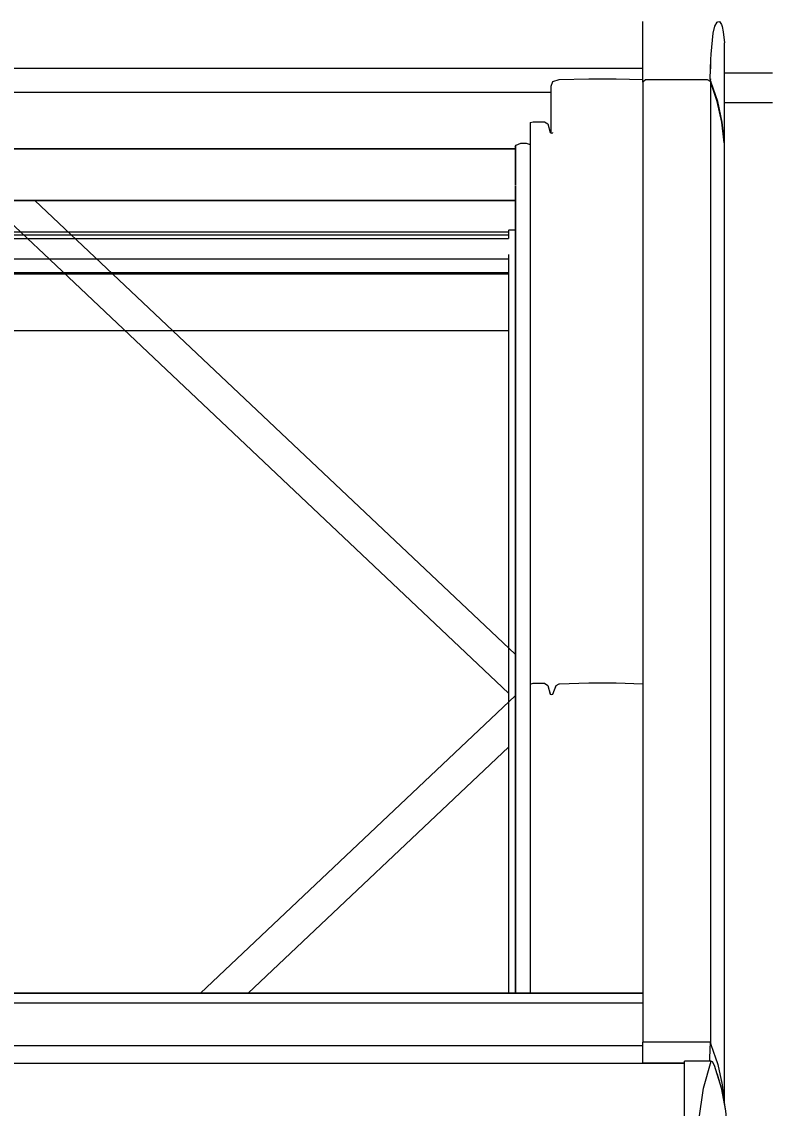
# Model space of a CAD drawing. Header units: metres. Extents: x -208 to 1512, y -277 to 123.
# Drawn here: x 1.495 to 1.939, y -3.63 to -2.984 of the extents above; entities that cross this region are included whole.
import ezdxf

# ---------------------------------------------------------------- set-up
doc = ezdxf.new("R2010")
doc.units = ezdxf.units.M
doc.header["$MEASUREMENT"] = 0
doc.linetypes.add('Wipeout_Contour', pattern=[1, 0, -1])
doc.layers.add('325 Dachfenster', color=7, linetype='Continuous')
doc.layers.add('940 Einreichplan Bemaßung.x', color=7, linetype='Continuous')
doc.styles.add('ERSTELLTER_STIL_4', font='')
doc.styles.get('ERSTELLTER_STIL_4').set_extended_font_data('Eurostile')
doc.dimstyles.new('ERSTELLTER_STIL__3', dxfattribs={"dimtxt": 0.4, "dimasz": 0.304, "dimexe": 0.18, "dimexo": 0.0625, "dimgap": 0, "dimtad": 1, "dimzin": 0, "dimdsep": 46, "dimtxsty": 'ERSTELLTER_STIL_4', "dimblk": 'ARROWHEAD_6', "dimblk1": 'ARROWHEAD_6', "dimblk2": 'ARROWHEAD_6', "dimcen": 0.09, "dimse1": 1, "dimse2": 1, "dimclrd": 256, "dimclre": 256, "dimclrt": 256, "dimazin": 0, "dimtfac": 1, "dimtdec": 4, "dimtmove": 0, "dimatfit": 3, "dimfxl": 1, "dimtolj": 1, "dimtzin": 0, "dimarcsym": 0})

# ---------------------------------------------------------------- blocks, each defined once
blk = doc.blocks.new('*D541')
at = {"layer": '940 Einreichplan Bemaßung.x', "color": 1, "linetype": 'Continuous', "lineweight": 13, "true_color": 0xfb0106}
for p, q in [((2.51628, 0.24174), (2.51645, 0.00174)), ((2.67656, -0.15815), (2.35634, 0.16163)), ((2.21645, 0.00153), (2.81645, 0.00195)), ((2.51645, 0.00174), (2.53995, -34.02522)), ((2.37984, -33.86533), (2.70006, -34.18511)), ((2.23995, -34.02543), (2.83995, -34.02502)), ((2.53995, -34.02522), (2.54012, -34.26522))]:
    blk.add_line(p, q, dxfattribs=at)
at = {"layer": '940 Einreichplan Bemaßung.x', "color": 1, "lineweight": 13, "true_color": 0xfb0106, "insert": (2.54676, -16.09357), "char_height": 0.4, "attachment_point": 7, "rotation": 270.03958, "style": 'ERSTELLTER_STIL_4'}
blk.add_mtext('\\A1;{\\pql;\\fEurostile|b0|i0|c0|p0;\\W1.000000;34,02\\fEurostile|b0|i0|c0|p0;\\W1.000000;\\A1{\\H.66x;\\S5^  ;}}', dxfattribs=at)
blk = doc.blocks.new('ARROWHEAD_6')
at = {"color": 0, "linetype": 'Continuous', "lineweight": 0}
for p, q in [((-0.5, -0.5), (0.5, 0.5)), ((0, 0), (-1, 0))]:
    blk.add_line(p, q, dxfattribs=at)
blk = doc.blocks.new('VELUX SlopeRoofBundle[19]_4')
at = {"color": 254, "linetype": 'Wipeout_Contour', "lineweight": 0, "ltscale": 26.900931}
blk.add_wipeout([(1.09759, -2.95926), (1.09798, -2.98422), (1.10965, -2.98422), (1.10965, -3.01187), (1.86405, -3.01187), (1.86405, -2.98422), (1.87573, -2.98422), (1.87611, -2.95926)], dxfattribs=at).dxf.layer = '325 Dachfenster'
at = {"color": 254, "linetype": 'Wipeout_Contour', "lineweight": 0, "ltscale": 14.438521}
blk.add_wipeout([(1.91255, -3.01484), (1.91255, -3.01541), (1.92685, -3.01541), (1.92685, -3.01484)], dxfattribs=at).dxf.layer = '325 Dachfenster'
at = {"color": 254, "linetype": 'Wipeout_Contour', "lineweight": 0, "ltscale": 9.92464}
blk.add_wipeout([(1.80955, -3.02258), (1.81056, -3.01991), (1.81055, -3.01983)], dxfattribs=at).dxf.layer = '325 Dachfenster'
at = {"color": 254, "linetype": 'Wipeout_Contour', "lineweight": 0, "ltscale": 28.834595}
blk.add_wipeout([(1.78825, -3.05854), (1.78825, -3.05967), (1.78835, -3.05967), (1.78835, -3.08153), (1.78825, -3.0818), (1.78825, -3.56164), (1.78875, -3.56164), (1.78875, -3.05769)], dxfattribs=at).dxf.layer = '325 Dachfenster'
at = {"color": 254, "linetype": 'Wipeout_Contour', "lineweight": 0, "ltscale": 14.667042}
blk.add_wipeout([(1.92685, -3.07367), (1.91235, -3.07367), (1.91235, -3.0917), (1.92685, -3.0917)], dxfattribs=at).dxf.layer = '325 Dachfenster'
at = {"color": 254, "linetype": 'Wipeout_Contour', "lineweight": 0, "ltscale": 15.781985}
blk.add_wipeout([(1.79705, -3.56164), (1.79895, -3.56164), (1.79895, -3.37752), (1.79705, -3.37801)], dxfattribs=at).dxf.layer = '325 Dachfenster'
at = {"color": 254, "linetype": 'Wipeout_Contour', "lineweight": 0, "ltscale": 19.968576}
blk.add_wipeout([(1.84815, -3.56164), (1.86405, -3.56164), (1.86405, -3.52738), (1.86405, -3.37775), (1.84815, -3.37723)], dxfattribs=at).dxf.layer = '325 Dachfenster'
at = {"color": 254, "linetype": 'Wipeout_Contour', "lineweight": 0, "ltscale": 15.813404}
blk.add_wipeout([(1.80975, -3.56164), (1.81055, -3.56164), (1.81055, -3.38402), (1.80975, -3.38423)], dxfattribs=at).dxf.layer = '325 Dachfenster'
at = {"color": 254, "linetype": 'Wipeout_Contour', "lineweight": 0, "ltscale": 51.393458}
blk.add_wipeout([(1.88423, -2.98422), (1.90955, -2.98422), (1.91086, -2.98607), (1.91125, -2.98718), (1.91179, -2.99035), (1.91255, -2.99685), (1.91255, -3.01484), (1.92685, -3.01484), (1.92685, -2.95558), (1.91449, -2.95558), (1.91449, -2.95834), (1.91449, -2.96046), (1.88885, -2.96046), (1.88885, -2.95926), (1.88486, -2.95926)], dxfattribs=at).dxf.layer = '325 Dachfenster'
at = {"color": 254, "linetype": 'Wipeout_Contour', "lineweight": 0, "ltscale": 15.249348}
blk.add_wipeout([(1.78875, -3.05769), (1.78875, -3.56164), (1.79155, -3.56164), (1.79155, -3.05656)], dxfattribs=at).dxf.layer = '325 Dachfenster'
at = {"color": 254, "linetype": 'Wipeout_Contour', "lineweight": 0, "ltscale": 14.625463}
blk.add_wipeout([(1.92685, -3.06787), (1.91235, -3.06787), (1.91235, -3.07367), (1.92685, -3.07367)], dxfattribs=at).dxf.layer = '325 Dachfenster'
at = {"color": 254, "linetype": 'Wipeout_Contour', "lineweight": 0, "ltscale": 43.705284}
blk.add_wipeout([(1.91235, -3.0917), (1.91235, -3.62657), (1.91255, -3.62845), (1.91255, -3.62846), (1.91315, -3.63161), (1.91445, -3.64552), (1.91445, -3.66149), (1.91448, -3.70979), (1.92685, -3.70979), (1.92685, -3.0917)], dxfattribs=at).dxf.layer = '325 Dachfenster'
at = {"color": 254, "linetype": 'Wipeout_Contour', "lineweight": 0, "ltscale": 15.830366}
blk.add_wipeout([(1.80765, -3.56164), (1.80895, -3.56164), (1.80895, -3.38395), (1.80765, -3.37879)], dxfattribs=at).dxf.layer = '325 Dachfenster'
at = {"color": 254, "linetype": 'Wipeout_Contour', "lineweight": 0, "ltscale": 17.894973}
blk.add_wipeout([(1.86405, -2.98422), (1.86405, -2.98457), (1.90826, -2.98457), (1.90855, -2.98451), (1.90955, -2.98422)], dxfattribs=at).dxf.layer = '325 Dachfenster'
at = {"color": 254, "linetype": 'Wipeout_Contour', "lineweight": 0, "ltscale": 14.320672}
blk.add_wipeout([(1.86405, -2.99113), (1.86405, -3.00365), (1.90468, -3.00365), (1.90589, -2.99113)], dxfattribs=at).dxf.layer = '325 Dachfenster'
at = {"color": 254, "linetype": 'Wipeout_Contour', "lineweight": 0, "ltscale": 14.469011}
blk.add_wipeout([(1.92685, -3.01541), (1.94115, -3.01541), (1.94115, -3.01484), (1.92685, -3.01484)], dxfattribs=at).dxf.layer = '325 Dachfenster'
at = {"color": 254, "linetype": 'Wipeout_Contour', "lineweight": 0, "ltscale": 26.453095}
blk.add_wipeout([(1.91255, -3.05626), (1.91235, -3.05641), (1.91235, -3.06787), (1.92685, -3.06787), (1.92685, -3.03252), (1.91255, -3.03252), (1.91255, -3.04873)], dxfattribs=at).dxf.layer = '325 Dachfenster'
at = {"color": 254, "linetype": 'Wipeout_Contour', "lineweight": 0, "ltscale": 15.252419}
blk.add_wipeout([(1.79155, -3.05656), (1.79155, -3.56164), (1.79465, -3.56164), (1.79465, -3.05649)], dxfattribs=at).dxf.layer = '325 Dachfenster'
at = {"color": 254, "linetype": 'Wipeout_Contour', "lineweight": 0, "ltscale": 14.697484}
blk.add_wipeout([(1.94135, -3.07367), (1.92685, -3.07367), (1.92685, -3.0917), (1.94135, -3.0917)], dxfattribs=at).dxf.layer = '325 Dachfenster'
at = {"color": 254, "linetype": 'Wipeout_Contour', "lineweight": 0, "ltscale": 13.971203}
blk.add_wipeout([(1.18545, -3.09043), (1.18545, -3.0905), (1.78825, -3.0905), (1.78825, -3.09043)], dxfattribs=at).dxf.layer = '325 Dachfenster'
at = {"color": 254, "linetype": 'Wipeout_Contour', "lineweight": 0, "ltscale": 15.812389}
blk.add_wipeout([(1.80895, -3.56164), (1.80975, -3.56164), (1.80975, -3.38423), (1.80895, -3.38395)], dxfattribs=at).dxf.layer = '325 Dachfenster'
at = {"color": 254, "linetype": 'Wipeout_Contour', "lineweight": 0, "ltscale": 21.459143}
blk.add_wipeout([(1.90645, -3.75858), (1.90757, -3.76324), (1.91055, -3.77361), (1.91055, -3.61796), (1.90645, -3.60447)], dxfattribs=at).dxf.layer = '325 Dachfenster'
at = {"color": 254, "linetype": 'Wipeout_Contour', "lineweight": 0, "ltscale": 52.37466}
blk.add_wipeout([(1.92685, -3.01484), (1.94115, -3.01484), (1.94115, -2.99685), (1.94192, -2.99035), (1.94245, -2.98718), (1.94285, -2.98607), (1.94416, -2.98422), (1.96948, -2.98422), (1.96885, -2.95926), (1.96485, -2.95926), (1.96485, -2.96046), (1.93922, -2.96046), (1.93922, -2.95834), (1.93922, -2.95558), (1.92685, -2.95558)], dxfattribs=at).dxf.layer = '325 Dachfenster'
at = {"color": 254, "linetype": 'Wipeout_Contour', "lineweight": 0, "ltscale": 14.284201}
blk.add_wipeout([(1.86405, -2.98457), (1.86405, -2.98692), (1.90685, -2.98692), (1.90826, -2.98457)], dxfattribs=at).dxf.layer = '325 Dachfenster'
at = {"color": 254, "linetype": 'Wipeout_Contour', "lineweight": 0, "ltscale": 21.677338}
blk.add_wipeout([(1.92685, -3.06787), (1.94135, -3.06787), (1.94135, -3.05641), (1.94115, -3.05626), (1.94115, -3.03252), (1.92685, -3.03252)], dxfattribs=at).dxf.layer = '325 Dachfenster'
at = {"color": 254, "linetype": 'Wipeout_Contour', "lineweight": 0, "ltscale": 13.88323}
blk.add_wipeout([(1.18535, -3.05988), (1.18535, -3.07049), (1.78835, -3.07049), (1.78835, -3.05988)], dxfattribs=at).dxf.layer = '325 Dachfenster'
at = {"color": 254, "linetype": 'Wipeout_Contour', "lineweight": 0, "ltscale": 13.925372}
blk.add_wipeout([(1.18535, -3.0748), (1.18535, -3.07982), (1.78835, -3.07982), (1.78835, -3.0748)], dxfattribs=at).dxf.layer = '325 Dachfenster'
at = {"color": 254, "linetype": 'Wipeout_Contour', "lineweight": 0, "ltscale": 13.962065}
blk.add_wipeout([(1.18545, -3.09043), (1.78825, -3.09043), (1.78825, -3.08499), (1.18545, -3.08499)], dxfattribs=at).dxf.layer = '325 Dachfenster'
at = {"color": 254, "linetype": 'Wipeout_Contour', "lineweight": 0, "ltscale": 41.656327}
blk.add_wipeout([(1.92685, -3.0917), (1.92685, -3.70979), (1.93923, -3.70979), (1.93925, -3.66149), (1.93925, -3.64552), (1.94055, -3.63161), (1.94115, -3.62846), (1.94115, -3.62845), (1.94135, -3.62657), (1.94135, -3.0917)], dxfattribs=at).dxf.layer = '325 Dachfenster'
at = {"color": 254, "linetype": 'Wipeout_Contour', "lineweight": 0, "ltscale": 15.833016}
blk.add_wipeout([(1.81055, -3.56164), (1.81255, -3.56164), (1.81255, -3.37886), (1.81055, -3.38402)], dxfattribs=at).dxf.layer = '325 Dachfenster'
at = {"color": 254, "linetype": 'Wipeout_Contour', "lineweight": 0, "ltscale": 49.37197}
blk.add_wipeout([(1.90569, -3.75667), (1.90645, -3.75858), (1.90645, -3.60447), (1.90535, -3.6023), (1.90471, -3.60202), (1.90021, -3.618), (1.89732, -3.63738), (1.89604, -3.65986), (1.89647, -3.68525), (1.89855, -3.71311), (1.90229, -3.74323), (1.90361, -3.74981)], dxfattribs=at).dxf.layer = '325 Dachfenster'
at = {"color": 254, "linetype": 'Wipeout_Contour', "lineweight": 0, "ltscale": 21.546095}
blk.add_wipeout([(1.91055, -3.61796), (1.91055, -3.77361), (1.91124, -3.77738), (1.91315, -3.78697), (1.91315, -3.63161)], dxfattribs=at).dxf.layer = '325 Dachfenster'
at = {"color": 254, "linetype": 'Wipeout_Contour', "lineweight": 0, "ltscale": 14.290495}
blk.add_wipeout([(1.86405, -2.98692), (1.86405, -2.99113), (1.90589, -2.99113), (1.90685, -2.98692)], dxfattribs=at).dxf.layer = '325 Dachfenster'
at = {"color": 254, "linetype": 'Wipeout_Contour', "lineweight": 0, "ltscale": 13.908827}
blk.add_wipeout([(1.18535, -3.07049), (1.18535, -3.0748), (1.78835, -3.0748), (1.78835, -3.07049)], dxfattribs=at).dxf.layer = '325 Dachfenster'
at = {"color": 254, "linetype": 'Wipeout_Contour', "lineweight": 0, "ltscale": 14.655988}
blk.add_wipeout([(1.94135, -3.06787), (1.92685, -3.06787), (1.92685, -3.07367), (1.94135, -3.07367)], dxfattribs=at).dxf.layer = '325 Dachfenster'
at = {"color": 254, "linetype": 'Wipeout_Contour', "lineweight": 0, "ltscale": 27.70944}
blk.add_wipeout([(1.78835, -3.08067), (1.18535, -3.08067), (1.18535, -3.08153), (1.18545, -3.0818), (1.18545, -3.08258), (1.78825, -3.08258), (1.78825, -3.0818), (1.78835, -3.08153)], dxfattribs=at).dxf.layer = '325 Dachfenster'
at = {"color": 254, "linetype": 'Wipeout_Contour', "lineweight": 0, "ltscale": 15.802586}
blk.add_wipeout([(1.80555, -3.56164), (1.80765, -3.56164), (1.80765, -3.37879), (1.80555, -3.37752)], dxfattribs=at).dxf.layer = '325 Dachfenster'
at = {"color": 254, "linetype": 'Wipeout_Contour', "lineweight": 0, "ltscale": 15.813668}
blk.add_wipeout([(1.81255, -3.56164), (1.81435, -3.56164), (1.81435, -3.3778), (1.81255, -3.37886)], dxfattribs=at).dxf.layer = '325 Dachfenster'
at = {"color": 254, "linetype": 'Wipeout_Contour', "lineweight": 0, "ltscale": 16.534678}
blk.add_wipeout([(1.88885, -3.60202), (1.88885, -3.618), (1.90021, -3.618), (1.90471, -3.60202)], dxfattribs=at).dxf.layer = '325 Dachfenster'
at = {"color": 254, "linetype": 'Wipeout_Contour', "lineweight": 0, "ltscale": 16.968633}
blk.add_wipeout([(1.91255, -3.62845), (1.91125, -3.6162), (1.91125, -3.62164), (1.91255, -3.62846)], dxfattribs=at).dxf.layer = '325 Dachfenster'
at = {"color": 254, "linetype": 'Wipeout_Contour', "lineweight": 0, "ltscale": 20.797274}
blk.add_wipeout([(1.80975, -3.05055), (1.80975, -3.38423), (1.81055, -3.38402), (1.81055, -3.0503), (1.81045, -3.05033), (1.81045, -3.05036)], dxfattribs=at).dxf.layer = '325 Dachfenster'
at = {"color": 254, "linetype": 'Wipeout_Contour', "lineweight": 0, "ltscale": 13.945344}
blk.add_wipeout([(1.18545, -3.08364), (1.78825, -3.08364), (1.78825, -3.08258), (1.18545, -3.08258)], dxfattribs=at).dxf.layer = '325 Dachfenster'
at = {"color": 254, "linetype": 'Wipeout_Contour', "lineweight": 0, "ltscale": 15.787712}
blk.add_wipeout([(1.80555, -3.37752), (1.79895, -3.37752), (1.79895, -3.56164), (1.80555, -3.56164)], dxfattribs=at).dxf.layer = '325 Dachfenster'
at = {"color": 254, "linetype": 'Wipeout_Contour', "lineweight": 0, "ltscale": 15.829717}
blk.add_wipeout([(1.81435, -3.56164), (1.83195, -3.56164), (1.83195, -3.37723), (1.81435, -3.3778)], dxfattribs=at).dxf.layer = '325 Dachfenster'
at = {"color": 254, "linetype": 'Wipeout_Contour', "lineweight": 0, "ltscale": 16.37502}
blk.add_wipeout([(1.88885, -3.60294), (1.86405, -3.60294), (1.86405, -3.60322), (1.88885, -3.60322)], dxfattribs=at).dxf.layer = '325 Dachfenster'
at = {"color": 254, "linetype": 'Wipeout_Contour', "lineweight": 0, "ltscale": 20.869077}
blk.add_wipeout([(1.91125, -3.6162), (1.90855, -3.60403), (1.90855, -3.61138), (1.91055, -3.61796), (1.91125, -3.62164)], dxfattribs=at).dxf.layer = '325 Dachfenster'
at = {"color": 254, "linetype": 'Wipeout_Contour', "lineweight": 0, "ltscale": 16.581867}
blk.add_wipeout([(1.88885, -3.618), (1.88885, -3.63738), (1.89732, -3.63738), (1.90021, -3.618)], dxfattribs=at).dxf.layer = '325 Dachfenster'
at = {"color": 254, "linetype": 'Wipeout_Contour', "lineweight": 0, "ltscale": 14.942359}
blk.add_wipeout([(1.80975, -3.05055), (1.80895, -3.05027), (1.80895, -3.38395), (1.80975, -3.38423)], dxfattribs=at).dxf.layer = '325 Dachfenster'
at = {"color": 254, "linetype": 'Wipeout_Contour', "lineweight": 0, "ltscale": 15.259526}
blk.add_wipeout([(1.79465, -3.56164), (1.79705, -3.56164), (1.79705, -3.05731), (1.79465, -3.05649)], dxfattribs=at).dxf.layer = '325 Dachfenster'
at = {"color": 254, "linetype": 'Wipeout_Contour', "lineweight": 0, "ltscale": 13.935261}
blk.add_wipeout([(1.18535, -3.07982), (1.18535, -3.08067), (1.78835, -3.08067), (1.78835, -3.07982)], dxfattribs=at).dxf.layer = '325 Dachfenster'
at = {"color": 254, "linetype": 'Wipeout_Contour', "lineweight": 0, "ltscale": 15.858063}
blk.add_wipeout([(1.83195, -3.56164), (1.84815, -3.56164), (1.84815, -3.37723), (1.83195, -3.37723)], dxfattribs=at).dxf.layer = '325 Dachfenster'
at = {"color": 254, "linetype": 'Wipeout_Contour', "lineweight": 0, "ltscale": 29.373965}
blk.add_wipeout([(1.90455, -3.59208), (1.90455, -3.60202), (1.90471, -3.60202), (1.90535, -3.6023), (1.90645, -3.60447), (1.90855, -3.61138), (1.90855, -3.60403)], dxfattribs=at).dxf.layer = '325 Dachfenster'
at = {"color": 254, "linetype": 'Wipeout_Contour', "lineweight": 0, "ltscale": 14.90652}
blk.add_wipeout([(1.79895, -3.04383), (1.79895, -3.37752), (1.80555, -3.37752), (1.80555, -3.04383)], dxfattribs=at).dxf.layer = '325 Dachfenster'
at = {"color": 254, "linetype": 'Wipeout_Contour', "lineweight": 0, "ltscale": 14.93478}
blk.add_wipeout([(1.81055, -3.0503), (1.81055, -3.38402), (1.81255, -3.37886), (1.81255, -3.04514)], dxfattribs=at).dxf.layer = '325 Dachfenster'
at = {"color": 254, "linetype": 'Wipeout_Contour', "lineweight": 0, "ltscale": 20.264688}
blk.add_wipeout([(1.91105, -3.04401), (1.91105, -3.6153), (1.91125, -3.6162), (1.91235, -3.62657), (1.91235, -3.05626)], dxfattribs=at).dxf.layer = '325 Dachfenster'
at = {"color": 254, "linetype": 'Wipeout_Contour', "lineweight": 0, "ltscale": 13.948292}
blk.add_wipeout([(1.18545, -3.08364), (1.18545, -3.08428), (1.78825, -3.08428), (1.78825, -3.08364)], dxfattribs=at).dxf.layer = '325 Dachfenster'
at = {"color": 254, "linetype": 'Wipeout_Contour', "lineweight": 0, "ltscale": 16.367252}
blk.add_wipeout([(1.86405, -3.59082), (1.86405, -3.59999), (1.90365, -3.59999), (1.90402, -3.59082)], dxfattribs=at).dxf.layer = '325 Dachfenster'
at = {"layer": '325 Dachfenster', "linetype": 'Continuous', "lineweight": 0, "flags": 128}
blk.add_lwpolyline([(1.91255, -3.62846), (1.91255, -3.62845)], dxfattribs=at)
at = {"color": 254, "linetype": 'Wipeout_Contour', "lineweight": 0, "ltscale": 20.245196}
blk.add_wipeout([(1.90835, -3.60344), (1.90855, -3.60403), (1.91105, -3.6153), (1.91105, -3.04401), (1.90835, -3.03184)], dxfattribs=at).dxf.layer = '325 Dachfenster'
at = {"color": 254, "linetype": 'Wipeout_Contour', "lineweight": 0, "ltscale": 14.898311}
blk.add_wipeout([(1.79895, -3.04383), (1.79705, -3.04433), (1.79705, -3.37801), (1.79895, -3.37752)], dxfattribs=at).dxf.layer = '325 Dachfenster'
at = {"color": 254, "linetype": 'Wipeout_Contour', "lineweight": 0, "ltscale": 14.916871}
blk.add_wipeout([(1.80765, -3.0451), (1.80555, -3.04383), (1.80555, -3.37752), (1.80765, -3.37879)], dxfattribs=at).dxf.layer = '325 Dachfenster'
at = {"color": 254, "linetype": 'Wipeout_Contour', "lineweight": 0, "ltscale": 14.92999}
blk.add_wipeout([(1.81255, -3.04514), (1.81255, -3.37886), (1.81435, -3.3778), (1.81435, -3.04408)], dxfattribs=at).dxf.layer = '325 Dachfenster'
at = {"color": 254, "linetype": 'Wipeout_Contour', "lineweight": 0, "ltscale": 13.950672}
blk.add_wipeout([(1.18545, -3.08499), (1.78825, -3.08499), (1.78825, -3.08428), (1.18545, -3.08428)], dxfattribs=at).dxf.layer = '325 Dachfenster'
at = {"color": 254, "linetype": 'Wipeout_Contour', "lineweight": 0, "ltscale": 24.7355}
blk.add_wipeout([(1.86405, -3.60294), (1.88885, -3.60294), (1.88885, -3.60202), (1.90365, -3.60202), (1.90365, -3.59999), (1.86405, -3.59999)], dxfattribs=at).dxf.layer = '325 Dachfenster'
at = {"color": 254, "linetype": 'Wipeout_Contour', "lineweight": 0, "ltscale": 14.93174}
blk.add_wipeout([(1.80765, -3.0451), (1.80765, -3.37879), (1.80895, -3.38395), (1.80895, -3.05027)], dxfattribs=at).dxf.layer = '325 Dachfenster'
at = {"color": 254, "linetype": 'Wipeout_Contour', "lineweight": 0, "ltscale": 14.948249}
blk.add_wipeout([(1.83195, -3.04351), (1.81435, -3.04408), (1.81435, -3.3778), (1.83195, -3.37723)], dxfattribs=at).dxf.layer = '325 Dachfenster'
at = {"color": 254, "linetype": 'Wipeout_Contour', "lineweight": 0, "ltscale": 49.340981}
blk.add_wipeout([(1.79705, -3.05274), (1.17665, -3.05274), (1.17665, -3.05731), (1.17905, -3.05649), (1.18215, -3.05656), (1.18495, -3.05769), (1.18545, -3.05854), (1.18545, -3.05967), (1.78825, -3.05967), (1.78825, -3.05854), (1.78875, -3.05769), (1.79155, -3.05656), (1.79465, -3.05649), (1.79705, -3.05731)], dxfattribs=at).dxf.layer = '325 Dachfenster'
at = {"color": 254, "linetype": 'Wipeout_Contour', "lineweight": 0, "ltscale": 24.504375}
blk.add_wipeout([(1.90365, -3.59999), (1.90365, -3.60202), (1.90455, -3.60202), (1.90455, -3.59208), (1.9041, -3.5909), (1.90402, -3.59082)], dxfattribs=at).dxf.layer = '325 Dachfenster'
at = {"color": 254, "linetype": 'Wipeout_Contour', "lineweight": 0, "ltscale": 15.826589}
blk.add_wipeout([(1.10965, -3.59875), (1.86405, -3.59875), (1.86405, -3.59644), (1.10965, -3.59644)], dxfattribs=at).dxf.layer = '325 Dachfenster'
at = {"color": 254, "linetype": 'Wipeout_Contour', "lineweight": 0, "ltscale": 15.890079}
blk.add_wipeout([(1.88885, -3.60322), (1.08485, -3.60322), (1.08485, -3.61935), (1.88885, -3.61935)], dxfattribs=at).dxf.layer = '325 Dachfenster'
at = {"layer": '325 Dachfenster', "linetype": 'Continuous', "lineweight": 0, "flags": 128}
for points in [[(1.79465, -3.05649), (1.79705, -3.05731)], [(1.79705, -3.37801), (1.79895, -3.37752), (1.80555, -3.37752)], [(1.80555, -3.37752), (1.80765, -3.37879)], [(1.80765, -3.37879), (1.80895, -3.38395)], [(1.81055, -3.38402), (1.81255, -3.37886)], [(1.81255, -3.37886), (1.81435, -3.3778)], [(1.80895, -3.38395), (1.80975, -3.38423)], [(1.80975, -3.38423), (1.81055, -3.38402)]]:
    blk.add_lwpolyline(points, dxfattribs=at)
at = {"color": 254, "linetype": 'Wipeout_Contour', "lineweight": 0, "ltscale": 15.428177}
blk.add_wipeout([(1.86575, -3.01893), (1.86575, -3.59082), (1.90255, -3.59082), (1.90255, -3.01893)], dxfattribs=at).dxf.layer = '325 Dachfenster'
at = {"color": 254, "linetype": 'Wipeout_Contour', "lineweight": 0, "ltscale": 26.968345}
blk.add_wipeout([(1.80955, -3.02258), (1.80955, -3.05048), (1.80975, -3.05055), (1.81045, -3.05036), (1.81045, -3.05033), (1.81053, -3.05031), (1.81055, -3.05023)], dxfattribs=at).dxf.layer = '325 Dachfenster'
at = {"color": 254, "linetype": 'Wipeout_Contour', "lineweight": 0, "ltscale": 14.980737}
blk.add_wipeout([(1.83195, -3.04351), (1.83195, -3.37723), (1.84815, -3.37723), (1.84815, -3.04351)], dxfattribs=at).dxf.layer = '325 Dachfenster'
at = {"color": 254, "linetype": 'Wipeout_Contour', "lineweight": 0, "ltscale": 13.862986}
blk.add_wipeout([(1.18535, -3.05967), (1.18535, -3.05988), (1.78835, -3.05988), (1.78835, -3.05967)], dxfattribs=at).dxf.layer = '325 Dachfenster'
at = {"color": 254, "linetype": 'Wipeout_Contour', "lineweight": 0, "ltscale": 15.818817}
blk.add_wipeout([(1.10965, -3.59644), (1.86405, -3.59644), (1.86405, -3.59448), (1.10965, -3.59448)], dxfattribs=at).dxf.layer = '325 Dachfenster'
at = {"color": 254, "linetype": 'Wipeout_Contour', "lineweight": 0, "ltscale": 15.843861}
blk.add_wipeout([(1.86405, -3.6015), (1.10965, -3.6015), (1.10965, -3.60322), (1.86405, -3.60322)], dxfattribs=at).dxf.layer = '325 Dachfenster'
at = {"color": 254, "linetype": 'Wipeout_Contour', "lineweight": 0, "ltscale": 15.958303}
blk.add_wipeout([(1.08485, -3.61935), (1.08485, -3.64056), (1.88885, -3.64056), (1.88885, -3.61935)], dxfattribs=at).dxf.layer = '325 Dachfenster'
at = {"layer": '325 Dachfenster', "linetype": 'Continuous', "lineweight": 0, "flags": 128}
for points in [[(1.18535, -3.05967), (1.78835, -3.05967)], [(1.78825, -3.05854), (1.78875, -3.05769)], [(1.78825, -3.05854), (1.78825, -3.05967)], [(1.78835, -3.05988), (1.78835, -3.05967)], [(1.78835, -3.08153), (1.78835, -3.08067), (1.78835, -3.07982), (1.78835, -3.0748), (1.78835, -3.07049), (1.78835, -3.05988)], [(1.78875, -3.05769), (1.79155, -3.05656)], [(1.79155, -3.05656), (1.79465, -3.05649)], [(1.88885, -3.82879), (1.88885, -3.82144), (1.88885, -3.81267), (1.88885, -3.80235), (1.88885, -3.79054), (1.88885, -3.77738), (1.88885, -3.76324), (1.88885, -3.75667), (1.88885, -3.74981), (1.88885, -3.74323), (1.88885, -3.71311), (1.88885, -3.68525), (1.88885, -3.65986), (1.88885, -3.63738), (1.88885, -3.618), (1.88885, -3.60202)]]:
    blk.add_lwpolyline(points, dxfattribs=at)
at = {"color": 254, "linetype": 'Wipeout_Contour', "lineweight": 0, "ltscale": 14.373381}
blk.add_wipeout([(1.81056, -3.01991), (1.80955, -3.02258), (1.81055, -3.05023), (1.81255, -3.04514)], dxfattribs=at).dxf.layer = '325 Dachfenster'
at = {"color": 254, "linetype": 'Wipeout_Contour', "lineweight": 0, "ltscale": 15.388993}
blk.add_wipeout([(1.86405, -3.02019), (1.86405, -3.59082), (1.86575, -3.59082), (1.86575, -3.01893)], dxfattribs=at).dxf.layer = '325 Dachfenster'
at = {"color": 254, "linetype": 'Wipeout_Contour', "lineweight": 0, "ltscale": 20.197094}
blk.add_wipeout([(1.90435, -3.01989), (1.90435, -3.59156), (1.90455, -3.59208), (1.90835, -3.60344), (1.90835, -3.03184)], dxfattribs=at).dxf.layer = '325 Dachfenster'
at = {"color": 254, "linetype": 'Wipeout_Contour', "lineweight": 0, "ltscale": 15.835829}
blk.add_wipeout([(1.86405, -3.59875), (1.10965, -3.59875), (1.10965, -3.6015), (1.86405, -3.6015)], dxfattribs=at).dxf.layer = '325 Dachfenster'
at = {"layer": '325 Dachfenster', "linetype": 'Continuous', "lineweight": 0, "flags": 128}
for points in [[(1.90471, -3.60202), (1.88885, -3.60202)], [(1.91449, -3.82879), (1.91448, -3.82144), (1.91447, -3.81267), (1.91446, -3.80235), (1.91445, -3.79916), (1.9135, -3.79054), (1.91315, -3.78697), (1.91124, -3.77738), (1.91055, -3.77361), (1.90757, -3.76324), (1.90645, -3.75858), (1.90569, -3.75667), (1.90361, -3.74981), (1.90229, -3.74323), (1.89855, -3.71311), (1.89647, -3.68525), (1.89604, -3.65986), (1.89732, -3.63738), (1.90021, -3.618), (1.90471, -3.60202)], [(1.90471, -3.60202), (1.90535, -3.6023)], [(1.90535, -3.6023), (1.90645, -3.60447), (1.91055, -3.61796), (1.91315, -3.63161), (1.91445, -3.64552), (1.91445, -3.64685)], [(1.08485, -3.60322), (1.88885, -3.60322)], [(1.86405, -3.60322), (1.86405, -3.60294)], [(1.86405, -3.60294), (1.88885, -3.60294)]]:
    blk.add_lwpolyline(points, dxfattribs=at)
at = {"color": 254, "linetype": 'Wipeout_Contour', "lineweight": 0, "ltscale": 10.070988}
blk.add_wipeout([(1.81435, -3.01876), (1.81055, -3.01983), (1.81435, -3.04408)], dxfattribs=at).dxf.layer = '325 Dachfenster'
at = {"color": 254, "linetype": 'Wipeout_Contour', "lineweight": 0, "ltscale": 24.223242}
blk.add_wipeout([(1.90255, -3.01893), (1.90255, -3.59082), (1.90402, -3.59082), (1.9041, -3.5909), (1.90435, -3.59156), (1.90435, -3.01989)], dxfattribs=at).dxf.layer = '325 Dachfenster'
at = {"color": 254, "linetype": 'Wipeout_Contour', "lineweight": 0, "ltscale": 15.013489}
blk.add_wipeout([(1.84815, -3.04351), (1.84815, -3.37723), (1.86405, -3.37775), (1.86405, -3.04403)], dxfattribs=at).dxf.layer = '325 Dachfenster'
at = {"color": 254, "linetype": 'Wipeout_Contour', "lineweight": 0, "ltscale": 15.707381}
blk.add_wipeout([(1.10965, -3.56177), (1.10965, -3.56751), (1.86405, -3.56751), (1.86405, -3.56177)], dxfattribs=at).dxf.layer = '325 Dachfenster'
at = {"color": 254, "linetype": 'Wipeout_Contour', "lineweight": 0, "ltscale": 15.812479}
blk.add_wipeout([(1.86405, -3.59296), (1.10965, -3.59296), (1.10965, -3.59448), (1.86405, -3.59448)], dxfattribs=at).dxf.layer = '325 Dachfenster'
at = {"layer": '325 Dachfenster', "linetype": 'Continuous', "lineweight": 0, "flags": 128}
for points in [[(1.81435, -3.3778), (1.83195, -3.37723), (1.84815, -3.37723), (1.86405, -3.37775)], [(1.90402, -3.59082), (1.90365, -3.59999), (1.90365, -3.60202)], [(1.90402, -3.59082), (1.9041, -3.5909)], [(1.9041, -3.5909), (1.90455, -3.59208), (1.90855, -3.60403), (1.91125, -3.6162), (1.91255, -3.62845)]]:
    blk.add_lwpolyline(points, dxfattribs=at)
at = {"color": 254, "linetype": 'Wipeout_Contour', "lineweight": 0, "ltscale": 11.126547}
blk.add_wipeout([(1.81055, -3.01983), (1.81255, -3.04514), (1.81435, -3.04408)], dxfattribs=at).dxf.layer = '325 Dachfenster'
at = {"color": 254, "linetype": 'Wipeout_Contour', "lineweight": 0, "ltscale": 14.363177}
blk.add_wipeout([(1.84815, -3.04351), (1.86405, -3.04403), (1.86405, -3.01871), (1.84815, -3.0182)], dxfattribs=at).dxf.layer = '325 Dachfenster'
at = {"color": 254, "linetype": 'Wipeout_Contour', "lineweight": 0, "ltscale": 15.696243}
blk.add_wipeout([(1.10965, -3.56177), (1.86405, -3.56177), (1.86405, -3.56164), (1.10965, -3.56164)], dxfattribs=at).dxf.layer = '325 Dachfenster'
at = {"color": 254, "linetype": 'Wipeout_Contour', "lineweight": 0, "ltscale": 15.720153}
blk.add_wipeout([(1.10965, -3.56903), (1.86405, -3.56903), (1.86405, -3.56751), (1.10965, -3.56751)], dxfattribs=at).dxf.layer = '325 Dachfenster'
at = {"color": 254, "linetype": 'Wipeout_Contour', "lineweight": 0, "ltscale": 15.792845}
blk.add_wipeout([(1.86405, -3.58631), (1.10965, -3.58631), (1.10965, -3.5902), (1.86405, -3.5902)], dxfattribs=at).dxf.layer = '325 Dachfenster'
at = {"color": 254, "linetype": 'Wipeout_Contour', "lineweight": 0, "ltscale": 14.290441}
blk.add_wipeout([(1.81435, -3.04408), (1.83195, -3.04351), (1.83195, -3.0182), (1.81435, -3.01876)], dxfattribs=at).dxf.layer = '325 Dachfenster'
at = {"color": 254, "linetype": 'Wipeout_Contour', "lineweight": 0, "ltscale": 13.755618}
blk.add_wipeout([(1.16415, -3.02615), (1.16415, -3.02622), (1.80955, -3.02622), (1.80955, -3.02615)], dxfattribs=at).dxf.layer = '325 Dachfenster'
at = {"color": 254, "linetype": 'Wipeout_Contour', "lineweight": 0, "ltscale": 29.853716}
blk.add_wipeout([(1.18545, -3.36016), (1.18545, -3.3849), (1.37259, -3.56164), (1.60111, -3.56164), (1.78825, -3.3849), (1.78825, -3.36016), (1.50273, -3.0905), (1.47098, -3.0905)], dxfattribs=at).dxf.layer = '325 Dachfenster'
at = {"color": 254, "linetype": 'Wipeout_Contour', "lineweight": 0, "ltscale": 15.734245}
blk.add_wipeout([(1.10965, -3.57329), (1.86405, -3.57329), (1.86405, -3.57098), (1.10965, -3.57098)], dxfattribs=at).dxf.layer = '325 Dachfenster'
at = {"color": 254, "linetype": 'Wipeout_Contour', "lineweight": 0, "ltscale": 15.802614}
blk.add_wipeout([(1.86405, -3.59078), (1.10965, -3.59078), (1.10965, -3.59128), (1.86405, -3.59128)], dxfattribs=at).dxf.layer = '325 Dachfenster'
at = {"color": 254, "linetype": 'Wipeout_Contour', "lineweight": 0, "ltscale": 14.328288}
blk.add_wipeout([(1.83195, -3.0182), (1.83195, -3.04351), (1.84815, -3.04351), (1.84815, -3.0182)], dxfattribs=at).dxf.layer = '325 Dachfenster'
at = {"color": 254, "linetype": 'Wipeout_Contour', "lineweight": 0, "ltscale": 13.778093}
blk.add_wipeout([(1.16415, -3.03818), (1.80955, -3.03818), (1.80955, -3.02622), (1.16415, -3.02622)], dxfattribs=at).dxf.layer = '325 Dachfenster'
at = {"color": 254, "linetype": 'Wipeout_Contour', "lineweight": 0, "ltscale": 10.321198}
blk.add_wipeout([(1.78825, -3.0905), (1.50273, -3.0905), (1.78825, -3.36016)], dxfattribs=at).dxf.layer = '325 Dachfenster'
at = {"color": 254, "linetype": 'Wipeout_Contour', "lineweight": 0, "ltscale": 12.038606}
blk.add_wipeout([(1.78825, -3.3849), (1.60111, -3.56164), (1.78825, -3.56164)], dxfattribs=at).dxf.layer = '325 Dachfenster'
at = {"color": 254, "linetype": 'Wipeout_Contour', "lineweight": 0, "ltscale": 15.726484}
blk.add_wipeout([(1.86405, -3.56903), (1.10965, -3.56903), (1.10965, -3.57098), (1.86405, -3.57098)], dxfattribs=at).dxf.layer = '325 Dachfenster'
at = {"color": 254, "linetype": 'Wipeout_Contour', "lineweight": 0, "ltscale": 15.807964}
blk.add_wipeout([(1.10965, -3.59202), (1.10965, -3.59296), (1.86405, -3.59296), (1.86405, -3.59202)], dxfattribs=at).dxf.layer = '325 Dachfenster'
at = {"layer": '325 Dachfenster', "linetype": 'Continuous', "lineweight": 0, "flags": 128}
for points in [[(1.78825, -3.0818), (1.78825, -3.56164)], [(1.18545, -3.09043), (1.78825, -3.09043)], [(1.18545, -3.0905), (1.78825, -3.0905)], [(1.50273, -3.0905), (1.78825, -3.36016)], [(1.48685, -3.10238), (1.49831, -3.1132), (1.50804, -3.12239), (1.78429, -3.38328)], [(1.18955, -3.10931), (1.78415, -3.10931)], [(1.18955, -3.11101), (1.78415, -3.11101)], [(1.78435, -3.10825), (1.78415, -3.10846)], [(1.78415, -3.10846), (1.78415, -3.1132)], [(1.78825, -3.10825), (1.78435, -3.10825)], [(1.18942, -3.1132), (1.78429, -3.1132)], [(1.78415, -3.12267), (1.78415, -3.56164)], [(1.18955, -3.12522), (1.78415, -3.12522)], [(1.18955, -3.13335), (1.78415, -3.13335)], [(1.18955, -3.13413), (1.78415, -3.13413)], [(1.18955, -3.16786), (1.78415, -3.16786)], [(1.60111, -3.56164), (1.78825, -3.3849)], [(1.62956, -3.56164), (1.78429, -3.41552)], [(1.86405, -3.56164), (1.10965, -3.56164)], [(1.86405, -3.56751), (1.10965, -3.56751)]]:
    blk.add_lwpolyline(points, dxfattribs=at)
at = {"color": 254, "linetype": 'Wipeout_Contour', "lineweight": 0, "ltscale": 54.417754}
blk.add_wipeout([(1.86405, -3.01187), (1.10965, -3.01187), (1.10965, -3.01871), (1.12555, -3.0182), (1.14175, -3.0182), (1.15935, -3.01876), (1.16315, -3.01983), (1.16415, -3.02258), (1.16415, -3.02615), (1.80955, -3.02615), (1.80955, -3.02258), (1.81055, -3.01983), (1.81435, -3.01876), (1.83195, -3.0182), (1.84815, -3.0182), (1.86405, -3.01871)], dxfattribs=at).dxf.layer = '325 Dachfenster'
at = {"color": 254, "linetype": 'Wipeout_Contour', "lineweight": 0, "ltscale": 55.179897}
blk.add_wipeout([(1.16415, -3.03818), (1.16415, -3.05048), (1.16475, -3.05027), (1.16605, -3.04511), (1.16815, -3.04383), (1.17475, -3.04383), (1.17665, -3.04433), (1.17665, -3.05274), (1.79705, -3.05274), (1.79705, -3.04433), (1.79895, -3.04383), (1.80555, -3.04383), (1.80765, -3.0451), (1.80895, -3.05027), (1.80955, -3.05048), (1.80955, -3.03818)], dxfattribs=at).dxf.layer = '325 Dachfenster'
at = {"color": 254, "linetype": 'Wipeout_Contour', "lineweight": 0, "ltscale": 15.743475}
blk.add_wipeout([(1.86405, -3.57329), (1.10965, -3.57329), (1.10965, -3.57605), (1.86405, -3.57605)], dxfattribs=at).dxf.layer = '325 Dachfenster'
at = {"color": 254, "linetype": 'Wipeout_Contour', "lineweight": 0, "ltscale": 15.805594}
blk.add_wipeout([(1.10965, -3.59202), (1.86405, -3.59202), (1.86405, -3.59169), (1.10965, -3.59169)], dxfattribs=at).dxf.layer = '325 Dachfenster'
at = {"layer": '325 Dachfenster', "linetype": 'Continuous', "lineweight": 0, "flags": 128}
for points in [[(1.80955, -3.02258), (1.81055, -3.01983)], [(1.16415, -3.02615), (1.80955, -3.02615)], [(1.79705, -3.04433), (1.79895, -3.04383), (1.80555, -3.04383)], [(1.79705, -3.04433), (1.79705, -3.37801), (1.79705, -3.56164)]]:
    blk.add_lwpolyline(points, dxfattribs=at)
at = {"color": 254, "linetype": 'Wipeout_Contour', "lineweight": 0, "ltscale": 47.337227}
blk.add_wipeout([(1.86405, -3.02019), (1.86575, -3.01893), (1.90255, -3.01893), (1.90435, -3.01989), (1.90835, -3.03184), (1.91105, -3.04401), (1.91235, -3.05626), (1.91235, -3.05641), (1.91255, -3.05626), (1.91125, -3.04401), (1.90855, -3.03184), (1.90455, -3.01989), (1.90413, -3.01879), (1.86405, -3.01879)], dxfattribs=at).dxf.layer = '325 Dachfenster'
at = {"color": 254, "linetype": 'Wipeout_Contour', "lineweight": 0, "ltscale": 15.542739}
blk.add_wipeout([(1.81053, -3.05031), (1.81055, -3.0503), (1.81255, -3.04514), (1.81055, -3.05023)], dxfattribs=at).dxf.layer = '325 Dachfenster'
at = {"color": 254, "linetype": 'Wipeout_Contour', "lineweight": 0, "ltscale": 15.765936}
blk.add_wipeout([(1.10965, -3.5791), (1.10965, -3.58259), (1.86405, -3.58259), (1.86405, -3.5791)], dxfattribs=at).dxf.layer = '325 Dachfenster'
at = {"color": 254, "linetype": 'Wipeout_Contour', "lineweight": 0, "ltscale": 15.804252}
blk.add_wipeout([(1.10965, -3.59169), (1.86405, -3.59169), (1.86405, -3.59128), (1.10965, -3.59128)], dxfattribs=at).dxf.layer = '325 Dachfenster'
at = {"layer": '325 Dachfenster', "linetype": 'Continuous', "lineweight": 0, "flags": 128}
for points in [[(1.80955, -3.05048), (1.80955, -3.02258)], [(1.80555, -3.04383), (1.80765, -3.0451)], [(1.80765, -3.0451), (1.80895, -3.05027)], [(1.80895, -3.05027), (1.80975, -3.05055)], [(1.80975, -3.05055), (1.81045, -3.05036)], [(1.81045, -3.05036), (1.81045, -3.05033)], [(1.81053, -3.05031), (1.81055, -3.05023)]]:
    blk.add_lwpolyline(points, dxfattribs=at)
at = {"color": 254, "linetype": 'Wipeout_Contour', "lineweight": 0, "ltscale": 17.657139}
blk.add_wipeout([(1.91179, -2.99035), (1.91125, -2.98718), (1.91125, -3.04401), (1.91255, -3.05626), (1.91255, -2.99685)], dxfattribs=at).dxf.layer = '325 Dachfenster'
at = {"color": 254, "linetype": 'Wipeout_Contour', "lineweight": 0, "ltscale": 17.427115}
blk.add_wipeout([(1.86405, -3.00365), (1.86405, -3.01836), (1.90405, -3.01836), (1.90455, -3.00685), (1.90468, -3.00365)], dxfattribs=at).dxf.layer = '325 Dachfenster'
at = {"color": 254, "linetype": 'Wipeout_Contour', "lineweight": 0, "ltscale": 15.754029}
blk.add_wipeout([(1.10965, -3.5791), (1.86405, -3.5791), (1.86405, -3.57605), (1.10965, -3.57605)], dxfattribs=at).dxf.layer = '325 Dachfenster'
at = {"color": 254, "linetype": 'Wipeout_Contour', "lineweight": 0, "ltscale": 15.779041}
blk.add_wipeout([(1.86405, -3.58259), (1.10965, -3.58259), (1.10965, -3.58631), (1.86405, -3.58631)], dxfattribs=at).dxf.layer = '325 Dachfenster'
at = {"color": 254, "linetype": 'Wipeout_Contour', "lineweight": 0, "ltscale": 15.801135}
blk.add_wipeout([(1.10965, -3.59071), (1.86405, -3.59071), (1.86405, -3.59055), (1.10965, -3.59055)], dxfattribs=at).dxf.layer = '325 Dachfenster'
at = {"layer": '325 Dachfenster', "linetype": 'Continuous', "lineweight": 0, "flags": 128}
for points in [[(1.10965, -3.01187), (1.86405, -3.01187)], [(1.91235, -3.05626), (1.91235, -3.62657)], [(1.91235, -3.05641), (1.91255, -3.05626)]]:
    blk.add_lwpolyline(points, dxfattribs=at)
at = {"color": 254, "linetype": 'Wipeout_Contour', "lineweight": 0, "ltscale": 14.379109}
blk.add_wipeout([(1.86405, -3.01836), (1.86405, -3.01879), (1.90413, -3.01879), (1.90405, -3.01836)], dxfattribs=at).dxf.layer = '325 Dachfenster'
at = {"color": 254, "linetype": 'Wipeout_Contour', "lineweight": 0, "ltscale": 15.80154}
blk.add_wipeout([(1.10965, -3.59078), (1.86405, -3.59078), (1.86405, -3.59071), (1.10965, -3.59071)], dxfattribs=at).dxf.layer = '325 Dachfenster'
at = {"layer": '325 Dachfenster', "linetype": 'Continuous', "lineweight": 0, "flags": 128}
for points in [[(1.86405, -3.01836), (1.86405, -3.00365), (1.86405, -2.99113), (1.86405, -2.98692), (1.86405, -2.98457), (1.86405, -2.98422)], [(1.81055, -3.01983), (1.81435, -3.01876), (1.83195, -3.0182), (1.84815, -3.0182), (1.86405, -3.01871)], [(1.86405, -3.01879), (1.86405, -3.01836)], [(1.86405, -3.02019), (1.86405, -3.01879)], [(1.86575, -3.01893), (1.86405, -3.02019)]]:
    blk.add_lwpolyline(points, dxfattribs=at)
at = {"color": 254, "linetype": 'Wipeout_Contour', "lineweight": 0, "ltscale": 27.674229}
blk.add_wipeout([(1.90455, -3.00685), (1.90455, -3.01989), (1.90855, -3.03184), (1.90855, -2.98451), (1.90826, -2.98457), (1.90685, -2.98692), (1.90589, -2.99113), (1.90468, -3.00365)], dxfattribs=at).dxf.layer = '325 Dachfenster'
at = {"color": 254, "linetype": 'Wipeout_Contour', "lineweight": 0, "ltscale": 15.800216}
blk.add_wipeout([(1.10965, -3.59055), (1.86405, -3.59055), (1.86405, -3.5902), (1.10965, -3.5902)], dxfattribs=at).dxf.layer = '325 Dachfenster'
at = {"layer": '325 Dachfenster', "linetype": 'Continuous', "lineweight": 0, "flags": 128}
for points in [[(1.86405, -3.02019), (1.86405, -3.59082)], [(1.86405, -3.59296), (1.10965, -3.59296)], [(1.86405, -3.60294), (1.86405, -3.59999), (1.86405, -3.59082)], [(1.90402, -3.59082), (1.86405, -3.59082)]]:
    blk.add_lwpolyline(points, dxfattribs=at)
at = {"color": 254, "linetype": 'Wipeout_Contour', "lineweight": 0, "ltscale": 20.466713}
blk.add_wipeout([(1.90855, -2.98451), (1.90855, -3.03184), (1.91125, -3.04401), (1.91125, -2.98718), (1.91086, -2.98607), (1.90955, -2.98422)], dxfattribs=at).dxf.layer = '325 Dachfenster'
at = {"color": 254, "linetype": 'Wipeout_Contour', "lineweight": 0, "ltscale": 14.927479}
blk.add_wipeout([(1.90413, -3.01879), (1.90455, -3.01989), (1.90455, -3.00685), (1.90405, -3.01836)], dxfattribs=at).dxf.layer = '325 Dachfenster'
at = {"layer": '325 Dachfenster', "linetype": 'Continuous', "lineweight": 0, "flags": 128}
for points in [[(1.90405, -3.01836), (1.90455, -3.00685), (1.90468, -3.00365), (1.90589, -2.99113), (1.90685, -2.98692), (1.90826, -2.98457), (1.90855, -2.98451), (1.90955, -2.98422), (1.91086, -2.98607), (1.91125, -2.98718), (1.91179, -2.99035), (1.91255, -2.99685)], [(1.91255, -3.05626), (1.91255, -2.99685)], [(1.94115, -3.01484), (1.92685, -3.01484), (1.91255, -3.01484)], [(1.90255, -3.01893), (1.86575, -3.01893)], [(1.90435, -3.01989), (1.90255, -3.01893)], [(1.90405, -3.01836), (1.90413, -3.01879)], [(1.91255, -3.05626), (1.91125, -3.04401), (1.90855, -3.03184), (1.90455, -3.01989), (1.90413, -3.01879)], [(1.90435, -3.01989), (1.90435, -3.59156)], [(1.91235, -3.05626), (1.91105, -3.04401), (1.90835, -3.03184), (1.90435, -3.01989)], [(1.94115, -3.03252), (1.92685, -3.03252), (1.91255, -3.03252)]]:
    blk.add_lwpolyline(points, dxfattribs=at)
blk = doc.blocks.new('Dachfläche_35_4', base_point=(2.81685, -2.19932))
at = {"layer": '325 Dachfenster', "linetype": 'Continuous', "lineweight": 0}
blk.add_blockref('VELUX SlopeRoofBundle[19]_4', (0, 0), dxfattribs=at)

msp = doc.modelspace()

# ---------------------------------------------------------------- dimensions: what is measured, and where the dimension line sits
at = {"layer": '940 Einreichplan Bemaßung.x', "color": 1, "linetype": 'Continuous', "lineweight": 13, "true_color": 0xfb0106}
dim = msp.add_linear_dim(base=(2.53995, -34.02522), p1=(0, 0), p2=(0.06647, -34.02693), angle=270.03958, dimstyle='ERSTELLTER_STIL__3', dxfattribs=at)
dim.commit()
dim.dimension.update_dxf_attribs({"geometry": '*D541', "text_midpoint": (2.8084, -17.30194), "dimtype": 160, "text_rotation": 270.03958})

# ---------------------------------------------------------------- next in the draw order: block references
at = {"layer": '325 Dachfenster', "color": 7, "linetype": 'Continuous', "lineweight": 13, "true_color": 0xf4f4f4}
msp.add_blockref('Dachfläche_35_4', (2.81685, -2.19932), dxfattribs=at)

doc.saveas('drawing.dxf')
